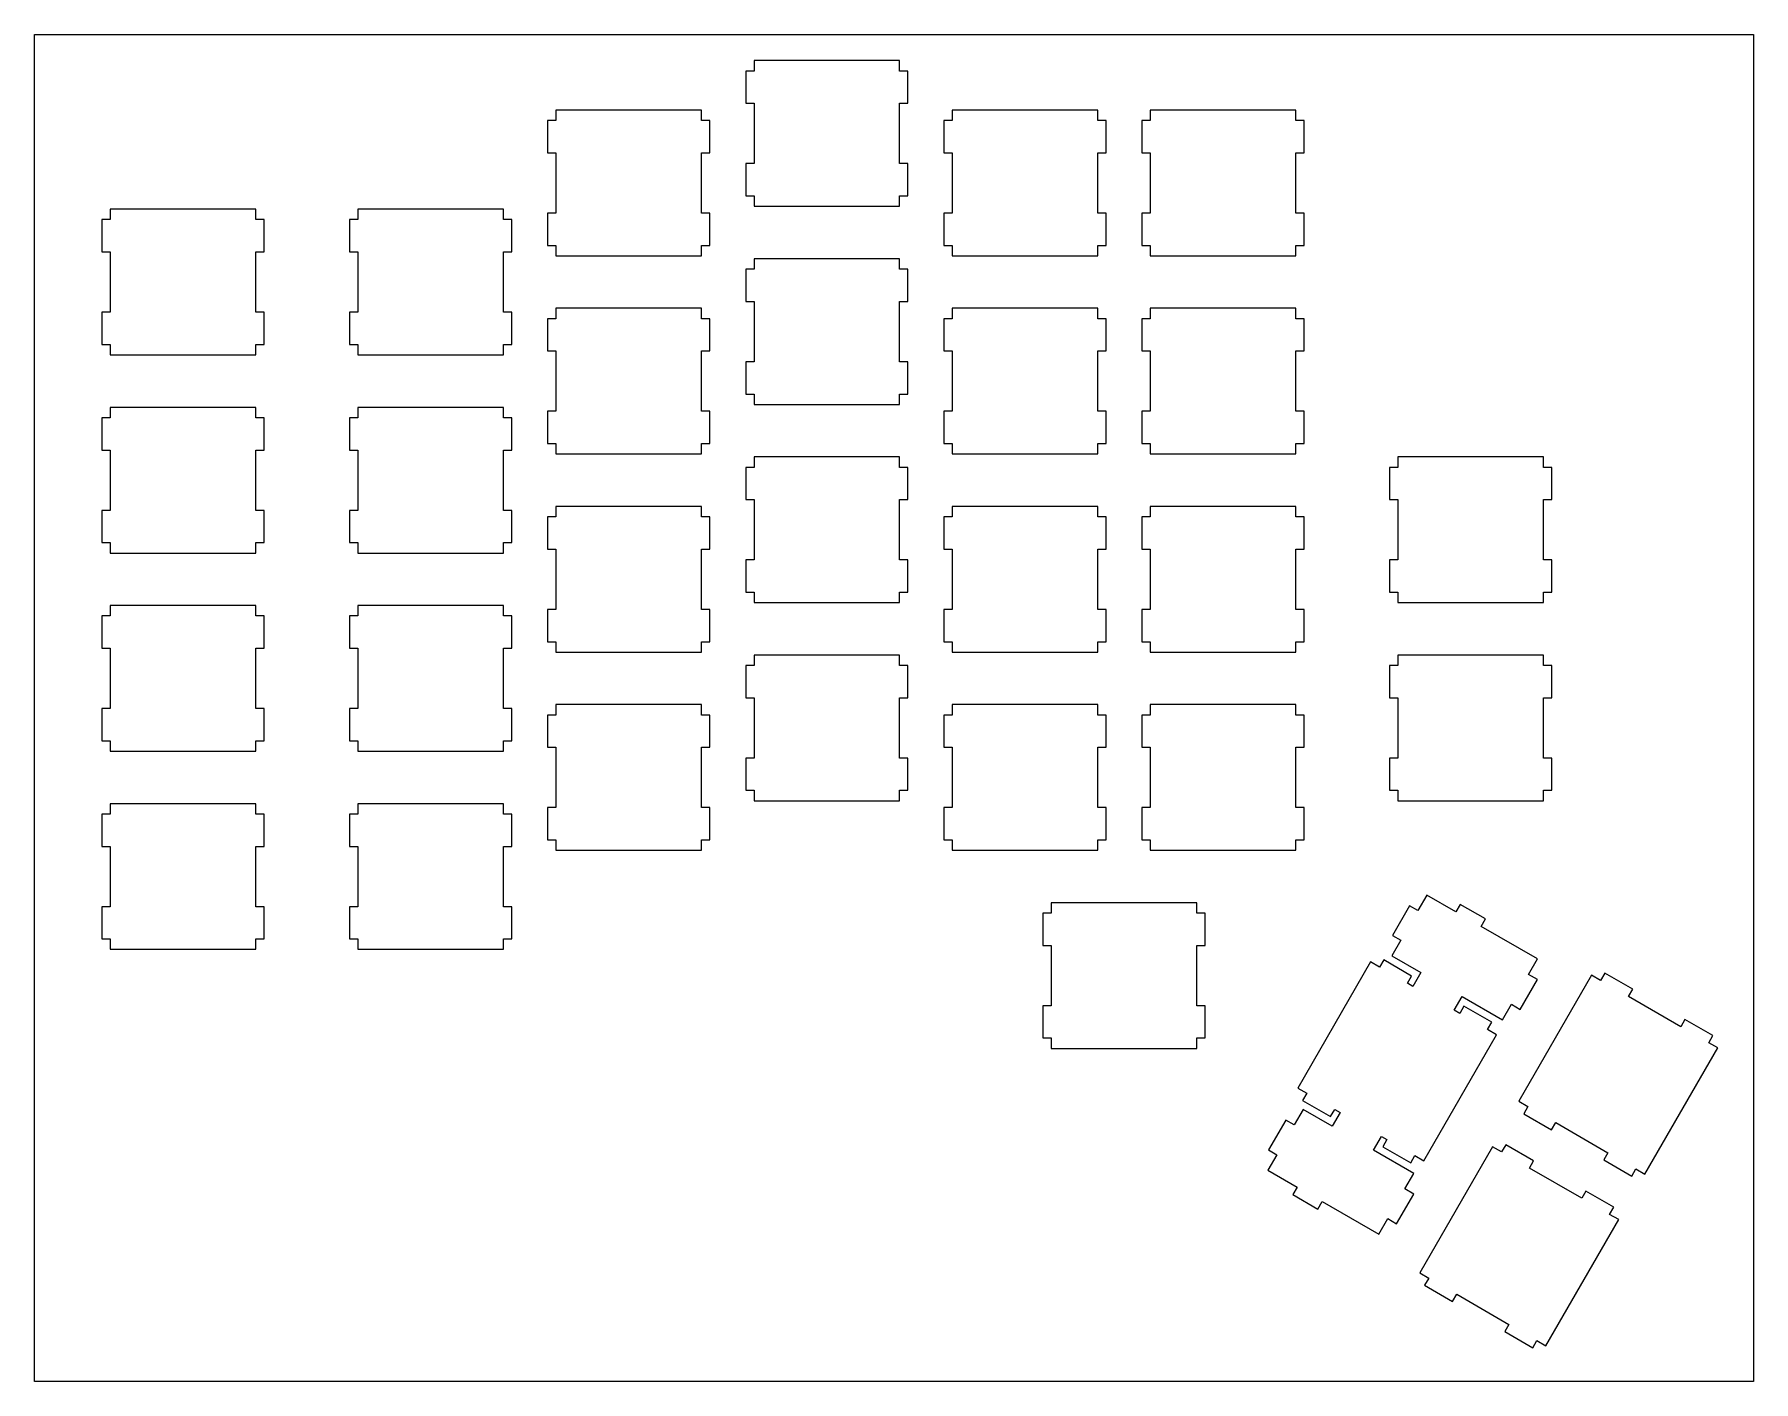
# Model space of a CAD drawing. Extents: x 0 to 165, y 0 to 130.
import ezdxf

# ---------------------------------------------------------------- set-up
doc = ezdxf.new("R2010")
doc.units = 0
doc.layers.get('0').update_dxf_attribs({"linetype": 'CONTINUOUS'})

msp = doc.modelspace()

# ---------------------------------------------------------------- linework, layer by layer
at = {"color": 0}
for p, q in [((0.09508, 129.624), (165.416, 129.624)), ((0.09508, 0.1006), (0.09508, 129.624)), ((165.416, 129.624), (165.416, 0.1006)), ((69.2947, 126.099), (68.4953, 126.099)), ((68.4953, 126.099), (68.4953, 123)), ((69.2947, 127.099), (69.2947, 126.099)), ((83.294, 127.099), (69.2947, 127.099)), ((83.294, 126.099), (83.294, 127.099)), ((84.0948, 126.099), (83.294, 126.099)), ((84.0948, 123), (84.0948, 126.099)), ((68.4953, 123), (69.2947, 123)), ((69.2947, 123), (69.2947, 117.199)), ((83.294, 117.199), (83.294, 123)), ((83.294, 123), (84.0948, 123)), ((50.2447, 121.338), (49.4453, 121.338)), ((49.4453, 121.338), (49.4453, 118.237)), ((50.2447, 122.337), (50.2447, 121.338)), ((64.244, 122.337), (50.2447, 122.337)), ((64.244, 121.338), (64.244, 122.337)), ((65.0448, 121.338), (64.244, 121.338)), ((65.0448, 118.237), (65.0448, 121.338)), ((88.3447, 121.338), (87.5453, 121.338)), ((87.5453, 121.338), (87.5453, 118.237)), ((88.3447, 122.337), (88.3447, 121.338)), ((102.344, 122.337), (88.3447, 122.337)), ((102.344, 121.338), (102.344, 122.337)), ((103.145, 121.338), (102.344, 121.338)), ((103.145, 118.237), (103.145, 121.338)), ((107.395, 121.338), (106.595, 121.338)), ((106.595, 121.338), (106.595, 118.237)), ((107.395, 122.337), (107.395, 121.338)), ((121.394, 122.337), (107.395, 122.337)), ((121.394, 121.338), (121.394, 122.337)), ((122.195, 121.338), (121.394, 121.338)), ((122.195, 118.237), (122.195, 121.338)), ((49.4453, 118.237), (50.2447, 118.237)), ((50.2447, 118.237), (50.2447, 112.437)), ((64.244, 112.437), (64.244, 118.237)), ((64.244, 118.237), (65.0448, 118.237)), ((87.5453, 118.237), (88.3447, 118.237)), ((88.3447, 118.237), (88.3447, 112.437)), ((102.344, 112.437), (102.344, 118.237)), ((102.344, 118.237), (103.145, 118.237)), ((106.595, 118.237), (107.395, 118.237)), ((107.395, 118.237), (107.395, 112.437)), ((121.394, 112.437), (121.394, 118.237)), ((121.394, 118.237), (122.195, 118.237)), ((69.2947, 117.199), (68.4953, 117.199)), ((68.4953, 117.199), (68.4953, 114.099)), ((84.0948, 117.199), (83.294, 117.199)), ((84.0948, 114.099), (84.0948, 117.199)), ((68.4953, 114.099), (69.2947, 114.099)), ((69.2947, 114.099), (69.2947, 113.1)), ((83.294, 113.1), (83.294, 114.099)), ((83.294, 114.099), (84.0948, 114.099)), ((7.38216, 112.812), (7.38216, 111.813)), ((21.3817, 112.812), (7.38216, 112.812)), ((21.3817, 111.813), (21.3817, 112.812)), ((31.1947, 112.812), (31.1947, 111.813)), ((45.194, 112.812), (31.1947, 112.812)), ((45.194, 111.813), (45.194, 112.812)), ((50.2447, 112.437), (49.4453, 112.437)), ((49.4453, 112.437), (49.4453, 109.338)), ((65.0448, 112.437), (64.244, 112.437)), ((65.0448, 109.338), (65.0448, 112.437)), ((69.2947, 113.1), (83.294, 113.1)), ((88.3447, 112.437), (87.5453, 112.437)), ((87.5453, 112.437), (87.5453, 109.338)), ((103.145, 112.437), (102.344, 112.437)), ((103.145, 109.338), (103.145, 112.437)), ((107.395, 112.437), (106.595, 112.437)), ((106.595, 112.437), (106.595, 109.338)), ((122.195, 112.437), (121.394, 112.437)), ((122.195, 109.338), (122.195, 112.437)), ((7.38216, 111.813), (6.58153, 111.813)), ((6.58153, 111.813), (6.58153, 108.712)), ((22.1823, 111.813), (21.3817, 111.813)), ((22.1823, 108.712), (22.1823, 111.813)), ((31.1947, 111.813), (30.3954, 111.813)), ((30.3954, 111.813), (30.3954, 108.712)), ((45.9948, 111.813), (45.194, 111.813)), ((45.9948, 108.712), (45.9948, 111.813)), ((49.4453, 109.338), (50.2447, 109.338)), ((50.2447, 109.338), (50.2447, 108.337)), ((64.244, 108.337), (64.244, 109.338)), ((64.244, 109.338), (65.0448, 109.338)), ((87.5453, 109.338), (88.3447, 109.338)), ((88.3447, 109.338), (88.3447, 108.337)), ((102.344, 108.337), (102.344, 109.338)), ((102.344, 109.338), (103.145, 109.338)), ((106.595, 109.338), (107.395, 109.338)), ((107.395, 109.338), (107.395, 108.337)), ((121.394, 108.337), (121.394, 109.338)), ((121.394, 109.338), (122.195, 109.338)), ((6.58153, 108.712), (7.38216, 108.712)), ((7.38216, 108.712), (7.38216, 102.912)), ((21.3817, 102.912), (21.3817, 108.712)), ((21.3817, 108.712), (22.1823, 108.712)), ((30.3954, 108.712), (31.1947, 108.712)), ((31.1947, 108.712), (31.1947, 102.912)), ((45.194, 102.912), (45.194, 108.712)), ((45.194, 108.712), (45.9948, 108.712)), ((50.2447, 108.337), (64.244, 108.337)), ((69.2947, 108.049), (69.2947, 107.049)), ((83.294, 108.049), (69.2947, 108.049)), ((83.294, 107.049), (83.294, 108.049)), ((88.3447, 108.337), (102.344, 108.337)), ((107.395, 108.337), (121.394, 108.337)), ((69.2947, 107.049), (68.4953, 107.049)), ((68.4953, 107.049), (68.4953, 103.95)), ((84.0948, 107.049), (83.294, 107.049)), ((84.0948, 103.95), (84.0948, 107.049)), ((7.38216, 102.912), (6.58153, 102.912)), ((6.58153, 102.912), (6.58153, 99.8128)), ((22.1823, 102.912), (21.3817, 102.912)), ((22.1823, 99.8128), (22.1823, 102.912)), ((31.1947, 102.912), (30.3954, 102.912)), ((30.3954, 102.912), (30.3954, 99.8128)), ((45.9948, 102.912), (45.194, 102.912)), ((45.9948, 99.8128), (45.9948, 102.912)), ((50.2447, 103.287), (50.2447, 102.288)), ((64.244, 103.287), (50.2447, 103.287)), ((64.244, 102.288), (64.244, 103.287)), ((68.4953, 103.95), (69.2947, 103.95)), ((69.2947, 103.95), (69.2947, 98.1495)), ((83.294, 98.1495), (83.294, 103.95)), ((83.294, 103.95), (84.0948, 103.95)), ((88.3447, 103.287), (88.3447, 102.288)), ((102.344, 103.287), (88.3447, 103.287)), ((102.344, 102.288), (102.344, 103.287)), ((107.395, 103.287), (107.395, 102.288)), ((121.394, 103.287), (107.395, 103.287)), ((121.394, 102.288), (121.394, 103.287)), ((50.2447, 102.288), (49.4453, 102.288)), ((49.4453, 102.288), (49.4453, 99.187)), ((65.0448, 102.288), (64.244, 102.288)), ((65.0448, 99.187), (65.0448, 102.288)), ((88.3447, 102.288), (87.5453, 102.288)), ((87.5453, 102.288), (87.5453, 99.187)), ((103.145, 102.288), (102.344, 102.288)), ((103.145, 99.187), (103.145, 102.288)), ((107.395, 102.288), (106.595, 102.288)), ((106.595, 102.288), (106.595, 99.187)), ((122.195, 102.288), (121.394, 102.288)), ((122.195, 99.187), (122.195, 102.288)), ((6.58153, 99.8128), (7.38216, 99.8128)), ((7.38216, 99.8128), (7.38216, 98.8123)), ((21.3817, 98.8123), (21.3817, 99.8128)), ((21.3817, 99.8128), (22.1823, 99.8128)), ((30.3954, 99.8128), (31.1947, 99.8128)), ((31.1947, 99.8128), (31.1947, 98.8123)), ((45.194, 98.8123), (45.194, 99.8128)), ((45.194, 99.8128), (45.9948, 99.8128)), ((7.38216, 98.8123), (21.3817, 98.8123)), ((31.1947, 98.8123), (45.194, 98.8123)), ((49.4453, 99.187), (50.2447, 99.187)), ((50.2447, 99.187), (50.2447, 93.387)), ((64.244, 93.387), (64.244, 99.187)), ((64.244, 99.187), (65.0448, 99.187)), ((69.2947, 98.1495), (68.4953, 98.1495)), ((68.4953, 98.1495), (68.4953, 95.0489)), ((84.0948, 98.1495), (83.294, 98.1495)), ((84.0948, 95.0489), (84.0948, 98.1495)), ((87.5453, 99.187), (88.3447, 99.187)), ((88.3447, 99.187), (88.3447, 93.387)), ((102.344, 93.387), (102.344, 99.187)), ((102.344, 99.187), (103.145, 99.187)), ((106.595, 99.187), (107.395, 99.187)), ((107.395, 99.187), (107.395, 93.387)), ((121.394, 93.387), (121.394, 99.187)), ((121.394, 99.187), (122.195, 99.187)), ((68.4953, 95.0489), (69.2947, 95.0489)), ((69.2947, 95.0489), (69.2947, 94.0498)), ((83.294, 94.0498), (83.294, 95.0489)), ((83.294, 95.0489), (84.0948, 95.0489)), ((7.38216, 92.7626), (6.58153, 92.7626)), ((6.58153, 92.7626), (6.58153, 89.662)), ((7.38216, 93.7616), (7.38216, 92.7626)), ((21.3817, 93.7616), (7.38216, 93.7616)), ((21.3817, 92.7626), (21.3817, 93.7616)), ((22.1823, 92.7626), (21.3817, 92.7626)), ((22.1823, 89.662), (22.1823, 92.7626)), ((31.1947, 92.7626), (30.3954, 92.7626)), ((30.3954, 92.7626), (30.3954, 89.662)), ((31.1947, 93.7616), (31.1947, 92.7626)), ((45.194, 93.7616), (31.1947, 93.7616)), ((45.194, 92.7626), (45.194, 93.7616)), ((45.9948, 92.7626), (45.194, 92.7626)), ((45.9948, 89.662), (45.9948, 92.7626)), ((50.2447, 93.387), (49.4453, 93.387)), ((49.4453, 93.387), (49.4453, 90.2878)), ((65.0448, 93.387), (64.244, 93.387)), ((65.0448, 90.2878), (65.0448, 93.387)), ((69.2947, 94.0498), (83.294, 94.0498)), ((88.3447, 93.387), (87.5453, 93.387)), ((87.5453, 93.387), (87.5453, 90.2878)), ((103.145, 93.387), (102.344, 93.387)), ((103.145, 90.2878), (103.145, 93.387)), ((107.395, 93.387), (106.595, 93.387)), ((106.595, 93.387), (106.595, 90.2878)), ((122.195, 93.387), (121.394, 93.387)), ((122.195, 90.2878), (122.195, 93.387)), ((6.58153, 89.662), (7.38216, 89.662)), ((7.38216, 89.662), (7.38216, 83.862)), ((21.3817, 83.862), (21.3817, 89.662)), ((21.3817, 89.662), (22.1823, 89.662)), ((30.3954, 89.662), (31.1947, 89.662)), ((31.1947, 89.662), (31.1947, 83.862)), ((45.194, 83.862), (45.194, 89.662)), ((45.194, 89.662), (45.9948, 89.662)), ((49.4453, 90.2878), (50.2447, 90.2878)), ((50.2447, 90.2878), (50.2447, 89.2874)), ((50.2447, 89.2874), (64.244, 89.2874)), ((64.244, 89.2874), (64.244, 90.2878)), ((64.244, 90.2878), (65.0448, 90.2878)), ((87.5453, 90.2878), (88.3447, 90.2878)), ((88.3447, 90.2878), (88.3447, 89.2874)), ((88.3447, 89.2874), (102.344, 89.2874)), ((102.344, 89.2874), (102.344, 90.2878)), ((102.344, 90.2878), (103.145, 90.2878)), ((106.595, 90.2878), (107.395, 90.2878)), ((107.395, 90.2878), (107.395, 89.2874)), ((107.395, 89.2874), (121.394, 89.2874)), ((121.394, 89.2874), (121.394, 90.2878)), ((121.394, 90.2878), (122.195, 90.2878)), ((69.2947, 87.9987), (68.4953, 87.9987)), ((68.4953, 87.9987), (68.4953, 84.8995)), ((69.2947, 88.9991), (69.2947, 87.9987)), ((83.294, 88.9991), (69.2947, 88.9991)), ((83.294, 87.9987), (83.294, 88.9991)), ((84.0948, 87.9987), (83.294, 87.9987)), ((84.0948, 84.8995), (84.0948, 87.9987)), ((131.207, 87.9987), (130.406, 87.9987)), ((130.406, 87.9987), (130.406, 84.8995)), ((131.207, 88.9991), (131.207, 87.9987)), ((145.207, 88.9991), (131.207, 88.9991)), ((145.207, 87.9987), (145.207, 88.9991)), ((146.007, 87.9987), (145.207, 87.9987)), ((146.007, 84.8995), (146.007, 87.9987)), ((68.4953, 84.8995), (69.2947, 84.8995)), ((69.2947, 84.8995), (69.2947, 79.0995)), ((83.294, 79.0995), (83.294, 84.8995)), ((83.294, 84.8995), (84.0948, 84.8995)), ((130.406, 84.8995), (131.207, 84.8995)), ((131.207, 84.8995), (131.207, 79.0995)), ((145.207, 79.0995), (145.207, 84.8995)), ((145.207, 84.8995), (146.007, 84.8995)), ((7.38216, 83.862), (6.58153, 83.862)), ((6.58153, 83.862), (6.58153, 80.7628)), ((22.1823, 83.862), (21.3817, 83.862)), ((22.1823, 80.7628), (22.1823, 83.862)), ((31.1947, 83.862), (30.3954, 83.862)), ((30.3954, 83.862), (30.3954, 80.7628)), ((45.9948, 83.862), (45.194, 83.862)), ((45.9948, 80.7628), (45.9948, 83.862)), ((50.2447, 83.2376), (49.4453, 83.2376)), ((49.4453, 83.2376), (49.4453, 80.137)), ((50.2447, 84.2366), (50.2447, 83.2376)), ((64.244, 84.2366), (50.2447, 84.2366)), ((64.244, 83.2376), (64.244, 84.2366)), ((65.0448, 83.2376), (64.244, 83.2376)), ((65.0448, 80.137), (65.0448, 83.2376)), ((88.3447, 83.2376), (87.5453, 83.2376)), ((87.5453, 83.2376), (87.5453, 80.137)), ((88.3447, 84.2366), (88.3447, 83.2376)), ((102.344, 84.2366), (88.3447, 84.2366)), ((102.344, 83.2376), (102.344, 84.2366)), ((103.145, 83.2376), (102.344, 83.2376)), ((103.145, 80.137), (103.145, 83.2376)), ((107.395, 83.2376), (106.595, 83.2376)), ((106.595, 83.2376), (106.595, 80.137)), ((107.395, 84.2366), (107.395, 83.2376)), ((121.394, 84.2366), (107.395, 84.2366)), ((121.394, 83.2376), (121.394, 84.2366)), ((122.195, 83.2376), (121.394, 83.2376)), ((122.195, 80.137), (122.195, 83.2376)), ((6.58153, 80.7628), (7.38216, 80.7628)), ((7.38216, 80.7628), (7.38216, 79.7624)), ((7.38216, 79.7624), (21.3817, 79.7624)), ((21.3817, 79.7624), (21.3817, 80.7628)), ((21.3817, 80.7628), (22.1823, 80.7628)), ((30.3954, 80.7628), (31.1947, 80.7628)), ((31.1947, 80.7628), (31.1947, 79.7624)), ((31.1947, 79.7624), (45.194, 79.7624)), ((45.194, 79.7624), (45.194, 80.7628)), ((45.194, 80.7628), (45.9948, 80.7628)), ((49.4453, 80.137), (50.2447, 80.137)), ((50.2447, 80.137), (50.2447, 74.337)), ((64.244, 74.337), (64.244, 80.137)), ((64.244, 80.137), (65.0448, 80.137)), ((87.5453, 80.137), (88.3447, 80.137)), ((88.3447, 80.137), (88.3447, 74.337)), ((102.344, 74.337), (102.344, 80.137)), ((102.344, 80.137), (103.145, 80.137)), ((106.595, 80.137), (107.395, 80.137)), ((107.395, 80.137), (107.395, 74.337)), ((121.394, 74.337), (121.394, 80.137)), ((121.394, 80.137), (122.195, 80.137)), ((69.2947, 79.0995), (68.4953, 79.0995)), ((68.4953, 79.0995), (68.4953, 75.9989)), ((84.0948, 79.0995), (83.294, 79.0995)), ((84.0948, 75.9989), (84.0948, 79.0995)), ((131.207, 79.0995), (130.406, 79.0995)), ((130.406, 79.0995), (130.406, 75.9989)), ((146.007, 79.0995), (145.207, 79.0995)), ((146.007, 75.9989), (146.007, 79.0995)), ((7.38216, 74.7116), (7.38216, 73.7126)), ((21.3817, 74.7116), (7.38216, 74.7116)), ((21.3817, 73.7126), (21.3817, 74.7116)), ((31.1947, 74.7116), (31.1947, 73.7126)), ((45.194, 74.7116), (31.1947, 74.7116)), ((45.194, 73.7126), (45.194, 74.7116)), ((68.4953, 75.9989), (69.2947, 75.9989)), ((69.2947, 75.9989), (69.2947, 74.9999)), ((69.2947, 74.9999), (83.294, 74.9999)), ((83.294, 74.9999), (83.294, 75.9989)), ((83.294, 75.9989), (84.0948, 75.9989)), ((130.406, 75.9989), (131.207, 75.9989)), ((131.207, 75.9989), (131.207, 74.9999)), ((131.207, 74.9999), (145.207, 74.9999)), ((145.207, 74.9999), (145.207, 75.9989)), ((145.207, 75.9989), (146.007, 75.9989)), ((7.38216, 73.7126), (6.58153, 73.7126)), ((6.58153, 73.7126), (6.58153, 70.612)), ((22.1823, 73.7126), (21.3817, 73.7126)), ((22.1823, 70.612), (22.1823, 73.7126)), ((31.1947, 73.7126), (30.3954, 73.7126)), ((30.3954, 73.7126), (30.3954, 70.612)), ((45.9948, 73.7126), (45.194, 73.7126)), ((45.9948, 70.612), (45.9948, 73.7126)), ((50.2447, 74.337), (49.4453, 74.337)), ((49.4453, 74.337), (49.4453, 71.2378)), ((65.0448, 74.337), (64.244, 74.337)), ((65.0448, 71.2378), (65.0448, 74.337)), ((88.3447, 74.337), (87.5453, 74.337)), ((87.5453, 74.337), (87.5453, 71.2378)), ((103.145, 74.337), (102.344, 74.337)), ((103.145, 71.2378), (103.145, 74.337)), ((107.395, 74.337), (106.595, 74.337)), ((106.595, 74.337), (106.595, 71.2378)), ((122.195, 74.337), (121.394, 74.337)), ((122.195, 71.2378), (122.195, 74.337)), ((49.4453, 71.2378), (50.2447, 71.2378)), ((50.2447, 71.2378), (50.2447, 70.2374)), ((64.244, 70.2374), (64.244, 71.2378)), ((64.244, 71.2378), (65.0448, 71.2378)), ((87.5453, 71.2378), (88.3447, 71.2378)), ((88.3447, 71.2378), (88.3447, 70.2374)), ((102.344, 70.2374), (102.344, 71.2378)), ((102.344, 71.2378), (103.145, 71.2378)), ((106.595, 71.2378), (107.395, 71.2378)), ((107.395, 71.2378), (107.395, 70.2374)), ((121.394, 70.2374), (121.394, 71.2378)), ((121.394, 71.2378), (122.195, 71.2378)), ((6.58153, 70.612), (7.38216, 70.612)), ((7.38216, 70.612), (7.38216, 64.812)), ((21.3817, 64.812), (21.3817, 70.612)), ((21.3817, 70.612), (22.1823, 70.612)), ((30.3954, 70.612), (31.1947, 70.612)), ((31.1947, 70.612), (31.1947, 64.812)), ((45.194, 64.812), (45.194, 70.612)), ((45.194, 70.612), (45.9948, 70.612)), ((50.2447, 70.2374), (64.244, 70.2374)), ((69.2947, 69.9491), (69.2947, 68.9487)), ((83.294, 69.9491), (69.2947, 69.9491)), ((83.294, 68.9487), (83.294, 69.9491)), ((88.3447, 70.2374), (102.344, 70.2374)), ((107.395, 70.2374), (121.394, 70.2374)), ((131.207, 69.9491), (131.207, 68.9487)), ((145.207, 69.9491), (131.207, 69.9491)), ((145.207, 68.9487), (145.207, 69.9491)), ((69.2947, 68.9487), (68.4953, 68.9487)), ((68.4953, 68.9487), (68.4953, 65.8495)), ((84.0948, 68.9487), (83.294, 68.9487)), ((84.0948, 65.8495), (84.0948, 68.9487)), ((131.207, 68.9487), (130.406, 68.9487)), ((130.406, 68.9487), (130.406, 65.8495)), ((146.007, 68.9487), (145.207, 68.9487)), ((146.007, 65.8495), (146.007, 68.9487)), ((7.38216, 64.812), (6.58153, 64.812)), ((6.58153, 64.812), (6.58153, 61.7128)), ((22.1823, 64.812), (21.3817, 64.812)), ((22.1823, 61.7128), (22.1823, 64.812)), ((31.1947, 64.812), (30.3954, 64.812)), ((30.3954, 64.812), (30.3954, 61.7128)), ((45.9948, 64.812), (45.194, 64.812)), ((45.9948, 61.7128), (45.9948, 64.812)), ((50.2447, 65.1866), (50.2447, 64.1876)), ((64.244, 65.1866), (50.2447, 65.1866)), ((64.244, 64.1876), (64.244, 65.1866)), ((68.4953, 65.8495), (69.2947, 65.8495)), ((69.2947, 65.8495), (69.2947, 60.0495)), ((83.294, 60.0495), (83.294, 65.8495)), ((83.294, 65.8495), (84.0948, 65.8495)), ((88.3447, 65.1866), (88.3447, 64.1876)), ((102.344, 65.1866), (88.3447, 65.1866)), ((102.344, 64.1876), (102.344, 65.1866)), ((107.395, 65.1866), (107.395, 64.1876)), ((121.394, 65.1866), (107.395, 65.1866)), ((121.394, 64.1876), (121.394, 65.1866)), ((130.406, 65.8495), (131.207, 65.8495)), ((131.207, 65.8495), (131.207, 60.0495)), ((145.207, 60.0495), (145.207, 65.8495)), ((145.207, 65.8495), (146.007, 65.8495)), ((50.2447, 64.1876), (49.4453, 64.1876)), ((49.4453, 64.1876), (49.4453, 61.087)), ((65.0448, 64.1876), (64.244, 64.1876)), ((65.0448, 61.087), (65.0448, 64.1876)), ((88.3447, 64.1876), (87.5453, 64.1876)), ((87.5453, 64.1876), (87.5453, 61.087)), ((103.145, 64.1876), (102.344, 64.1876)), ((103.145, 61.087), (103.145, 64.1876)), ((107.395, 64.1876), (106.595, 64.1876)), ((106.595, 64.1876), (106.595, 61.087)), ((122.195, 64.1876), (121.394, 64.1876)), ((122.195, 61.087), (122.195, 64.1876)), ((6.58153, 61.7128), (7.38216, 61.7128)), ((7.38216, 61.7128), (7.38216, 60.7124)), ((21.3817, 60.7124), (21.3817, 61.7128)), ((21.3817, 61.7128), (22.1823, 61.7128)), ((30.3954, 61.7128), (31.1947, 61.7128)), ((31.1947, 61.7128), (31.1947, 60.7124)), ((45.194, 60.7124), (45.194, 61.7128)), ((45.194, 61.7128), (45.9948, 61.7128)), ((7.38216, 60.7124), (21.3817, 60.7124)), ((31.1947, 60.7124), (45.194, 60.7124)), ((49.4453, 61.087), (50.2447, 61.087)), ((50.2447, 61.087), (50.2447, 55.287)), ((64.244, 55.287), (64.244, 61.087)), ((64.244, 61.087), (65.0448, 61.087)), ((69.2947, 60.0495), (68.4953, 60.0495)), ((68.4953, 60.0495), (68.4953, 56.9489)), ((84.0948, 60.0495), (83.294, 60.0495)), ((84.0948, 56.9489), (84.0948, 60.0495)), ((87.5453, 61.087), (88.3447, 61.087)), ((88.3447, 61.087), (88.3447, 55.287)), ((102.344, 55.287), (102.344, 61.087)), ((102.344, 61.087), (103.145, 61.087)), ((106.595, 61.087), (107.395, 61.087)), ((107.395, 61.087), (107.395, 55.287)), ((121.394, 55.287), (121.394, 61.087)), ((121.394, 61.087), (122.195, 61.087)), ((131.207, 60.0495), (130.406, 60.0495)), ((130.406, 60.0495), (130.406, 56.9489)), ((146.007, 60.0495), (145.207, 60.0495)), ((146.007, 56.9489), (146.007, 60.0495)), ((68.4953, 56.9489), (69.2947, 56.9489)), ((69.2947, 56.9489), (69.2947, 55.9499)), ((83.294, 55.9499), (83.294, 56.9489)), ((83.294, 56.9489), (84.0948, 56.9489)), ((130.406, 56.9489), (131.207, 56.9489)), ((131.207, 56.9489), (131.207, 55.9499)), ((145.207, 55.9499), (145.207, 56.9489)), ((145.207, 56.9489), (146.007, 56.9489)), ((7.38216, 54.6626), (6.58153, 54.6626)), ((6.58153, 54.6626), (6.58153, 51.562)), ((7.38216, 55.6616), (7.38216, 54.6626)), ((21.3817, 55.6616), (7.38216, 55.6616)), ((21.3817, 54.6626), (21.3817, 55.6616)), ((22.1823, 54.6626), (21.3817, 54.6626)), ((22.1823, 51.562), (22.1823, 54.6626)), ((31.1947, 54.6626), (30.3954, 54.6626)), ((30.3954, 54.6626), (30.3954, 51.562)), ((31.1947, 55.6616), (31.1947, 54.6626)), ((45.194, 55.6616), (31.1947, 55.6616)), ((45.194, 54.6626), (45.194, 55.6616)), ((45.9948, 54.6626), (45.194, 54.6626)), ((45.9948, 51.562), (45.9948, 54.6626)), ((50.2447, 55.287), (49.4453, 55.287)), ((49.4453, 55.287), (49.4453, 52.1878)), ((65.0448, 55.287), (64.244, 55.287)), ((65.0448, 52.1878), (65.0448, 55.287)), ((69.2947, 55.9499), (83.294, 55.9499)), ((88.3447, 55.287), (87.5453, 55.287)), ((87.5453, 55.287), (87.5453, 52.1878)), ((103.145, 55.287), (102.344, 55.287)), ((103.145, 52.1878), (103.145, 55.287)), ((107.395, 55.287), (106.595, 55.287)), ((106.595, 55.287), (106.595, 52.1878)), ((122.195, 55.287), (121.394, 55.287)), ((122.195, 52.1878), (122.195, 55.287)), ((131.207, 55.9499), (145.207, 55.9499)), ((6.58153, 51.562), (7.38216, 51.562)), ((7.38216, 51.562), (7.38216, 45.762)), ((21.3817, 45.762), (21.3817, 51.562)), ((21.3817, 51.562), (22.1823, 51.562)), ((30.3954, 51.562), (31.1947, 51.562)), ((31.1947, 51.562), (31.1947, 45.762)), ((45.194, 45.762), (45.194, 51.562)), ((45.194, 51.562), (45.9948, 51.562)), ((49.4453, 52.1878), (50.2447, 52.1878)), ((50.2447, 52.1878), (50.2447, 51.1874)), ((64.244, 51.1874), (64.244, 52.1878)), ((64.244, 52.1878), (65.0448, 52.1878)), ((87.5453, 52.1878), (88.3447, 52.1878)), ((88.3447, 52.1878), (88.3447, 51.1874)), ((102.344, 51.1874), (102.344, 52.1878)), ((102.344, 52.1878), (103.145, 52.1878)), ((106.595, 52.1878), (107.395, 52.1878)), ((107.395, 52.1878), (107.395, 51.1874)), ((121.394, 51.1874), (121.394, 52.1878)), ((121.394, 52.1878), (122.195, 52.1878)), ((50.2447, 51.1874), (64.244, 51.1874)), ((88.3447, 51.1874), (102.344, 51.1874)), ((107.395, 51.1874), (121.394, 51.1874)), ((133.991, 46.8824), (133.128, 45.3884)), ((136.788, 45.267), (133.991, 46.8824)), ((7.38216, 45.762), (6.58153, 45.762)), ((6.58153, 45.762), (6.58153, 42.6628)), ((22.1823, 45.762), (21.3817, 45.762)), ((22.1823, 42.6628), (22.1823, 45.762)), ((31.1947, 45.762), (30.3954, 45.762)), ((30.3954, 45.762), (30.3954, 42.6628)), ((45.9948, 45.762), (45.194, 45.762)), ((45.9948, 42.6628), (45.9948, 45.762)), ((97.8697, 45.1376), (97.0703, 45.1376)), ((97.0703, 45.1376), (97.0703, 42.037)), ((97.8697, 46.1366), (97.8697, 45.1376)), ((111.869, 46.1366), (97.8697, 46.1366)), ((111.869, 45.1376), (111.869, 46.1366)), ((112.67, 45.1376), (111.869, 45.1376)), ((112.67, 42.037), (112.67, 45.1376)), ((132.332, 45.8488), (130.682, 42.9906)), ((133.128, 45.3884), (132.332, 45.8488)), ((137.2, 45.9811), (136.788, 45.267)), ((139.626, 44.5809), (137.2, 45.9811)), ((130.682, 42.9906), (131.477, 42.5305)), ((139.212, 43.8672), (139.626, 44.5809)), ((144.643, 40.7321), (139.212, 43.8672)), ((6.58153, 42.6628), (7.38216, 42.6628)), ((7.38216, 42.6628), (7.38216, 41.6624)), ((7.38216, 41.6624), (21.3817, 41.6624)), ((21.3817, 41.6624), (21.3817, 42.6628)), ((21.3817, 42.6628), (22.1823, 42.6628)), ((30.3954, 42.6628), (31.1947, 42.6628)), ((31.1947, 42.6628), (31.1947, 41.6624)), ((31.1947, 41.6624), (45.194, 41.6624)), ((45.194, 41.6624), (45.194, 42.6628)), ((45.194, 42.6628), (45.9948, 42.6628)), ((97.0703, 42.037), (97.8697, 42.037)), ((97.8697, 42.037), (97.8697, 36.237)), ((111.869, 36.237), (111.869, 42.037)), ((111.869, 42.037), (112.67, 42.037)), ((131.477, 42.5305), (130.616, 41.0365)), ((128.579, 40.4495), (121.58, 28.3256)), ((129.446, 39.9507), (128.579, 40.4495)), ((129.846, 40.6425), (129.446, 39.9507)), ((132.53, 39.0934), (129.846, 40.6425)), ((130.616, 41.0365), (133.413, 39.4215)), ((143.78, 39.2384), (144.643, 40.7321)), ((132.13, 38.4006), (132.53, 39.0934)), ((132.65, 38.1), (132.13, 38.4006)), ((133.413, 39.4215), (132.65, 38.1)), ((149.841, 39.1735), (142.84, 27.0495)), ((142.978, 35.8895), (144.629, 38.7477)), ((144.629, 38.7477), (143.78, 39.2384)), ((150.706, 38.6747), (149.841, 39.1735)), ((151.107, 39.3679), (150.706, 38.6747)), ((153.79, 37.8174), (151.107, 39.3679)), ((136.634, 35.7999), (137.397, 37.1217)), ((137.397, 37.1217), (141.268, 34.8864)), ((141.268, 34.8864), (142.131, 36.3802)), ((142.131, 36.3802), (142.978, 35.8895)), ((153.391, 37.1242), (153.79, 37.8174)), ((158.414, 34.2236), (153.391, 37.1242)), ((97.8697, 36.237), (97.0703, 36.237)), ((97.0703, 36.237), (97.0703, 33.1377)), ((112.67, 36.237), (111.869, 36.237)), ((112.67, 33.1377), (112.67, 36.237)), ((137.153, 35.4997), (136.634, 35.7999)), ((137.554, 36.1929), (137.153, 35.4997)), ((140.239, 34.6425), (137.554, 36.1929)), ((158.813, 34.9167), (158.414, 34.2236)), ((161.499, 33.3664), (158.813, 34.9167)), ((97.0703, 33.1377), (97.8697, 33.1377)), ((97.8697, 33.1377), (97.8697, 32.1372)), ((111.869, 32.1372), (111.869, 33.1377)), ((111.869, 33.1377), (112.67, 33.1377)), ((133.704, 21.3265), (140.705, 33.4505)), ((139.839, 33.9507), (140.239, 34.6425)), ((140.705, 33.4505), (139.839, 33.9507)), ((161.098, 32.6747), (161.499, 33.3664)), ((97.8697, 32.1372), (111.869, 32.1372)), ((154.965, 20.0504), (161.965, 32.1744)), ((161.965, 32.1744), (161.098, 32.6747)), ((121.58, 28.3256), (122.446, 27.8267)), ((122.446, 27.8267), (122.046, 27.1336)), ((122.046, 27.1336), (124.73, 25.5833)), ((142.84, 27.0495), (143.707, 26.5507)), ((143.707, 26.5507), (143.306, 25.8575)), ((120.432, 25.236), (118.781, 22.378)), ((121.227, 24.7758), (120.432, 25.236)), ((122.091, 26.2695), (121.227, 24.7758)), ((124.888, 24.6545), (122.091, 26.2695)), ((124.73, 25.5833), (125.131, 26.2764)), ((125.651, 25.976), (124.888, 24.6545)), ((125.131, 26.2764), (125.651, 25.976)), ((143.306, 25.8575), (145.991, 24.3072)), ((145.991, 24.3072), (146.39, 25.0004)), ((146.39, 25.0004), (151.413, 22.0996)), ((128.871, 22.3545), (129.635, 23.6761)), ((129.635, 23.6761), (130.154, 23.3757)), ((130.154, 23.3757), (129.753, 22.6825)), ((119.578, 21.9177), (118.715, 20.4253)), ((118.781, 22.378), (119.578, 21.9177)), ((132.742, 20.1208), (128.871, 22.3545)), ((129.753, 22.6825), (132.439, 21.1336)), ((132.439, 21.1336), (132.839, 21.8267)), ((132.839, 21.8267), (133.704, 21.3265)), ((140.316, 22.6756), (133.315, 10.5517)), ((141.181, 22.1768), (140.316, 22.6756)), ((141.582, 22.8685), (141.181, 22.1768)), ((144.265, 21.3196), (141.582, 22.8685)), ((151.413, 22.0996), (151.014, 21.4064)), ((118.715, 20.4253), (121.513, 18.8102)), ((131.881, 18.6256), (132.742, 20.1208)), ((143.866, 20.6265), (144.265, 21.3196)), ((148.889, 17.7257), (143.866, 20.6265)), ((151.014, 21.4064), (153.698, 19.8575)), ((153.698, 19.8575), (154.099, 20.5507)), ((154.099, 20.5507), (154.965, 20.0504)), ((121.513, 18.8102), (121.101, 18.095)), ((132.728, 18.1364), (131.881, 18.6256)), ((149.288, 18.4188), (148.889, 17.7257)), ((151.974, 16.8686), (149.288, 18.4188)), ((121.101, 18.095), (123.526, 16.6949)), ((123.526, 16.6949), (123.936, 17.4101)), ((123.936, 17.4101), (129.367, 14.2751)), ((131.079, 15.2783), (132.728, 18.1364)), ((151.573, 16.1768), (151.974, 16.8686)), ((129.367, 14.2751), (130.23, 15.7675)), ((130.23, 15.7675), (131.079, 15.2783)), ((145.44, 3.55258), (152.44, 15.6766)), ((152.44, 15.6766), (151.573, 16.1768)), ((133.315, 10.5517), (134.182, 10.0528)), ((134.182, 10.0528), (133.781, 9.35965)), ((133.781, 9.35965), (136.466, 7.80934)), ((136.466, 7.80934), (136.865, 8.50251)), ((136.865, 8.50251), (141.888, 5.6031)), ((141.888, 5.6031), (141.489, 4.90859)), ((141.489, 4.90859), (144.173, 3.35966)), ((144.173, 3.35966), (144.574, 4.05144)), ((144.574, 4.05144), (145.44, 3.55258)), ((165.416, 0.1006), (0.09508, 0.1006))]:
    msp.add_line(p, q, dxfattribs=at)

doc.saveas('drawing.dxf')
